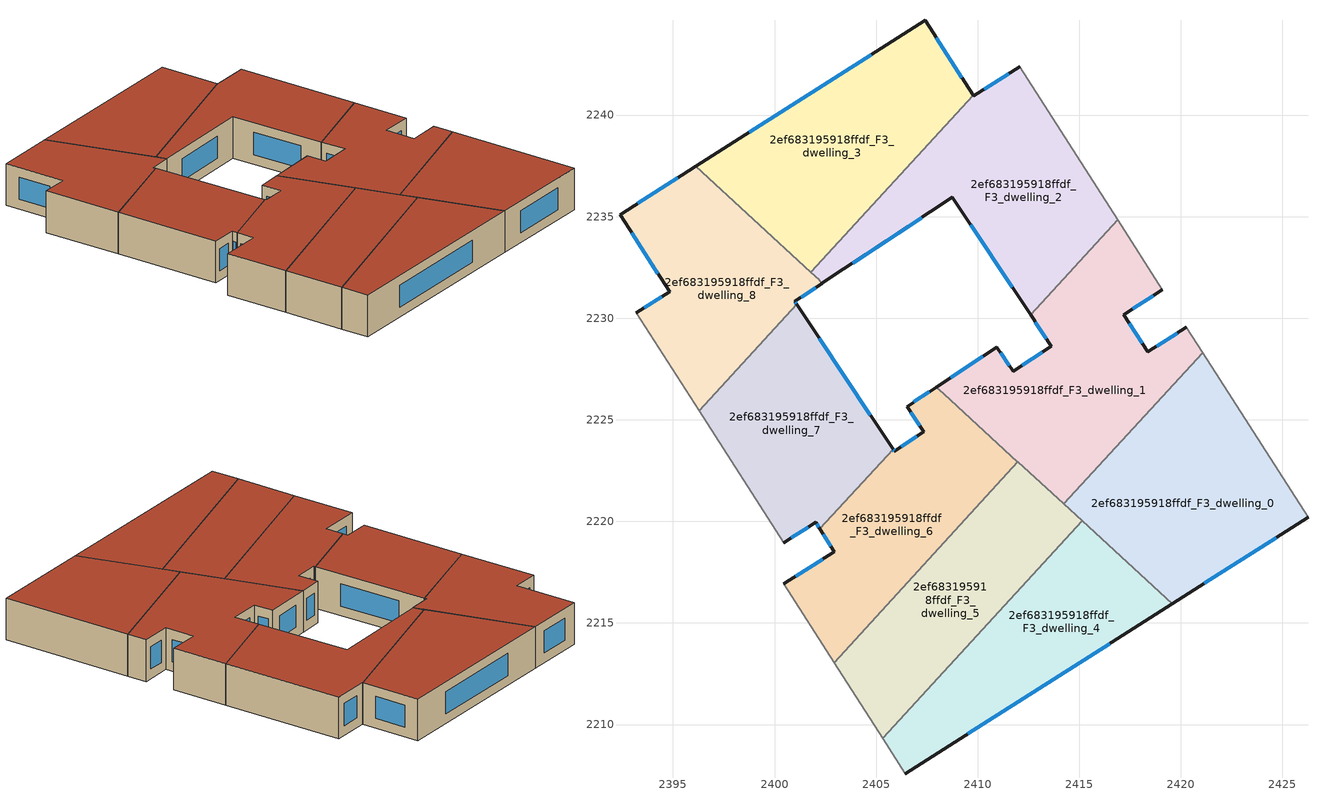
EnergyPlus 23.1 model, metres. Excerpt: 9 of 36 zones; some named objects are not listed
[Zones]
2ef683195918ffdf_F3_dwelling_0
 floor to 2ef683195918ffdf_F2_dwelling_0 (EU_floor_Construction): 2421.07,2228.31 2426.26,2220.2 2419.58,2215.95 2414.23,2220.86 z9
 wall outside (EU_wall_Construction): 2419.58,2215.95 2426.26,2220.2 z9:12
 wall to 2ef683195918ffdf_F3_dwelling_1 (EU_wall_Construction): 2421.07,2228.31 2414.23,2220.86 z9:12
 wall adiabatic (EU_wall_Construction): 2426.26,2220.2 2421.07,2228.31 z9:12
 wall to 2ef683195918ffdf_F3_dwelling_4 (EU_wall_Construction): 2415.14,2220.03 2419.58,2215.95 z9:12
 wall to 2ef683195918ffdf_F3_dwelling_5 (EU_wall_Construction): 2414.23,2220.86 2415.14,2220.03 z9:12
 window (EU_Window_Construction): 2421.15,2216.95 2424.69,2219.2 z9.7:11.3
 roof outside (EU_roof_Construction): 2426.26,2220.2 2421.07,2228.31 2414.23,2220.86 2419.58,2215.95 z12
2ef683195918ffdf_F3_dwelling_1
 floor to 2ef683195918ffdf_F2_dwelling_1 (EU_floor_Construction): 2419.09,2231.39 2417.19,2230.18 2418.37,2228.34 2420.27,2229.55 2421.07,2228.31 2414.23,2220.86 2408.32,2226.27 2407.97,2226.61 2410.95,2228.58 2411.75,2227.38 2413.63,2228.62 2412.6,2230.17 2416.88,2234.84 z9
 wall outside (EU_wall_Construction): 2412.6,2230.17 2413.63,2228.62 2411.75,2227.38 2410.95,2228.58 2407.97,2226.61 / 2420.27,2229.55 2418.37,2228.34 2417.19,2230.18 2419.09,2231.39 z9:12
 wall to 2ef683195918ffdf_F3_dwelling_2 (EU_wall_Construction): 2416.88,2234.84 2412.6,2230.17 z9:12
 wall adiabatic (EU_wall_Construction): 2419.09,2231.39 2416.88,2234.84 / 2421.07,2228.31 2420.27,2229.55 z9:12
 wall to 2ef683195918ffdf_F3_dwelling_6 (EU_wall_Construction): 2408.33,2226.27 2411.98,2222.92 / 2407.97,2226.61 2408.32,2226.27 z9:12
 wall to 2ef683195918ffdf_F3_dwelling_5 (EU_wall_Construction): 2411.98,2222.92 2414.23,2220.86 z9:12
 window (EU_Window_Construction): 2410.25,2228.12 2408.67,2227.07 / 2411.56,2227.66 2411.14,2228.3 / 2413.19,2228.33 2412.19,2227.67 / 2412.84,2229.81 2413.38,2228.99 / 2417.64,2230.47 2418.64,2231.11 / 2418.1,2228.77 2417.47,2229.75 / 2419.83,2229.27 2418.82,2228.62 z9.7:11.3
 roof outside (EU_roof_Construction): 2414.23,2220.86 2421.07,2228.31 2420.27,2229.55 2418.37,2228.34 2417.19,2230.18 2419.09,2231.39 2416.88,2234.84 2412.6,2230.17 2413.63,2228.62 2411.75,2227.38 2410.95,2228.58 2407.97,2226.61 2408.32,2226.27 z12
2ef683195918ffdf_F3_dwelling_2
 floor to 2ef683195918ffdf_F2_dwelling_2 (EU_floor_Construction): 2412.06,2242.37 2416.88,2234.84 2412.6,2230.17 2408.76,2235.95 2402.34,2231.71 2402.2,2231.88 2402.21,2231.88 2401.79,2232.26 2409.77,2240.97 2409.79,2240.94 z9
 wall outside (EU_wall_Construction): 2412.06,2242.37 2409.79,2240.94 2409.77,2240.97 / 2402.34,2231.71 2408.76,2235.95 2412.6,2230.17 z9:12
 wall to 2ef683195918ffdf_F3_dwelling_3 (EU_wall_Construction): 2409.77,2240.97 2401.79,2232.26 z9:12
 wall adiabatic (EU_wall_Construction): 2416.88,2234.84 2412.06,2242.37 z9:12
 wall to 2ef683195918ffdf_F3_dwelling_8 (EU_wall_Construction): 2402.2,2231.87 2402.34,2231.71 / 2401.79,2232.26 2402.21,2231.88 2402.2,2231.88 z9:12
 window (EU_Window_Construction): 2411.53,2242.04 2410.33,2241.28 / 2409.66,2234.59 2411.7,2231.53 / 2403.84,2232.71 2407.25,2234.96 z9.7:11.3
 roof outside (EU_roof_Construction): 2412.6,2230.17 2416.88,2234.84 2412.06,2242.37 2409.79,2240.94 2409.77,2240.97 2401.79,2232.26 2402.21,2231.88 2402.2,2231.88 2402.34,2231.71 2408.76,2235.95 z12
2ef683195918ffdf_F3_dwelling_3
 floor to 2ef683195918ffdf_F2_dwelling_3 (EU_floor_Construction): 2407.41,2244.66 2409.77,2240.97 2401.79,2232.26 2396.11,2237.47 z9
 wall outside (EU_wall_Construction): 2409.77,2240.97 2407.41,2244.66 2396.11,2237.47 z9:12
 wall to 2ef683195918ffdf_F3_dwelling_8 (EU_wall_Construction): 2396.11,2237.47 2401.79,2232.27 z9:12
 window (EU_Window_Construction): 2404.76,2242.97 2398.77,2239.16 / 2409.22,2241.84 2407.96,2243.79 z9.7:11.3
 roof outside (EU_roof_Construction): 2401.79,2232.26 2409.77,2240.97 2407.41,2244.66 2396.11,2237.47 z12
2ef683195918ffdf_F3_dwelling_4
 floor to 2ef683195918ffdf_F2_dwelling_4 (EU_floor_Construction): 2419.58,2215.95 2406.43,2207.59 2405.32,2209.32 2415.14,2220.03 z9
 wall outside (EU_wall_Construction): 2406.43,2207.59 2419.58,2215.95 z9:12
 wall adiabatic (EU_wall_Construction): 2405.32,2209.32 2406.43,2207.59 z9:12
 wall to 2ef683195918ffdf_F3_dwelling_5 (EU_wall_Construction): 2415.14,2220.03 2405.32,2209.32 z9:12
 window (EU_Window_Construction): 2409.52,2209.55 2416.5,2213.99 z9.7:11.3
 roof outside (EU_roof_Construction): 2419.58,2215.95 2415.14,2220.03 2405.32,2209.32 2406.43,2207.59 z12
2ef683195918ffdf_F3_dwelling_5
 floor to 2ef683195918ffdf_F2_dwelling_5 (EU_floor_Construction): 2415.14,2220.03 2405.32,2209.32 2402.93,2213.05 2411.98,2222.92 z9
 wall adiabatic (EU_wall_Construction): 2402.93,2213.05 2405.32,2209.32 z9:12
 wall to 2ef683195918ffdf_F3_dwelling_6 (EU_wall_Construction): 2411.98,2222.92 2402.93,2213.05 z9:12
 roof outside (EU_roof_Construction): 2405.32,2209.32 2415.14,2220.03 2411.98,2222.92 2402.93,2213.05 z12
2ef683195918ffdf_F3_dwelling_6
 floor to 2ef683195918ffdf_F2_dwelling_6 (EU_floor_Construction): 2411.98,2222.92 2402.93,2213.05 2400.45,2216.92 2402.95,2218.51 2402.23,2219.63 2405.84,2223.56 2405.9,2223.46 2407.34,2224.41 2406.52,2225.65 2407.96,2226.61 z9
 wall outside (EU_wall_Construction): 2407.96,2226.61 2406.52,2225.65 2407.34,2224.41 2405.9,2223.46 2405.84,2223.56 / 2402.23,2219.63 2402.95,2218.51 2400.45,2216.92 z9:12
 wall adiabatic (EU_wall_Construction): 2400.45,2216.92 2402.93,2213.05 z9:12
 wall to 2ef683195918ffdf_F3_dwelling_7 (EU_wall_Construction): 2405.84,2223.56 2402.23,2219.63 z9:12
 window (EU_Window_Construction): 2405.89,2223.48 2405.85,2223.53 / 2407,2224.19 2406.24,2223.68 / 2406.72,2225.36 2407.15,2224.7 / 2407.63,2226.38 2406.86,2225.88 / 2402.36,2218.14 2401.04,2217.29 / 2402.4,2219.37 2402.78,2218.78 z9.7:11.3
 roof outside (EU_roof_Construction): 2402.93,2213.05 2411.98,2222.92 2407.96,2226.61 2406.52,2225.65 2407.34,2224.41 2405.9,2223.46 2405.84,2223.56 2402.23,2219.63 2402.95,2218.51 2400.45,2216.92 z12
2ef683195918ffdf_F3_dwelling_7
 floor to 2ef683195918ffdf_F2_dwelling_7 (EU_floor_Construction): 2401.1,2230.68 2405.84,2223.56 2402.23,2219.63 2402.03,2219.95 2400.45,2218.95 2396.29,2225.44 z9
 wall outside (EU_wall_Construction): 2405.84,2223.56 2401.1,2230.68 / 2400.45,2218.95 2402.03,2219.95 2402.23,2219.63 z9:12
 wall to 2ef683195918ffdf_F3_dwelling_8 (EU_wall_Construction): 2401.1,2230.68 2396.29,2225.44 z9:12
 wall adiabatic (EU_wall_Construction): 2396.29,2225.44 2400.45,2218.95 z9:12
 window (EU_Window_Construction): 2404.72,2225.23 2402.21,2229.01 / 2402.07,2219.87 2402.18,2219.7 / 2400.82,2219.19 2401.66,2219.72 z9.7:11.3
 roof outside (EU_roof_Construction): 2402.23,2219.63 2405.84,2223.56 2401.1,2230.68 2396.29,2225.44 2400.45,2218.95 2402.03,2219.95 z12
2ef683195918ffdf_F3_dwelling_8
 floor to 2ef683195918ffdf_F2_dwelling_8 (EU_floor_Construction): 2402.21,2231.88 2402.2,2231.87 2402.33,2231.71 2401,2230.83 2401.1,2230.68 2396.29,2225.44 2393.2,2230.26 2394.83,2231.29 2392.4,2235.1 2396.11,2237.47 z9
 wall outside (EU_wall_Construction): 2401.1,2230.68 2401,2230.83 2402.33,2231.71 / 2396.11,2237.47 2392.4,2235.1 2394.83,2231.29 2393.2,2230.26 z9:12
 wall adiabatic (EU_wall_Construction): 2393.2,2230.26 2396.29,2225.44 z9:12
 window (EU_Window_Construction): 2401.31,2231.03 2402.02,2231.5 / 2401.08,2230.71 2401.02,2230.79 / 2394.45,2231.05 2393.58,2230.51 / 2392.97,2234.2 2394.26,2232.19 / 2395.24,2236.91 2393.27,2235.66 z9.7:11.3
 roof outside (EU_roof_Construction): 2401.1,2230.68 2401,2230.83 2402.33,2231.71 2402.2,2231.87 2402.21,2231.88 2396.11,2237.47 2392.4,2235.1 2394.83,2231.29 2393.2,2230.26 2396.29,2225.44 z12
[Building]
EU S2 Campaign: North Axis=0; Terrain=City; Solar Distribution=FullExterior
[Site:Location]
Budapest.Ferenc.Liszt.Intl.AP: Latitude=47.437; Longitude=19.256; Time Zone=1; Elevation=185
[SizingPeriod:WeatherFileDays]
AnnualSizingPeriod: Begin Month=1; Begin Day of Month=1; End Month=12; End Day of Month=31; Day of Week for Start Day=Monday; Use Weather File Daylight Saving Period=No; Use Weather File Rain and Snow Indicators=No
[MATERIAL]
EU_InternalMass_Material: Roughness=MediumRough; Thickness=0.1; Conductivity=1; Density=1800; Specific Heat=900; Thermal Absorptance=0.9; Solar Absorptance=0.7; Visible Absorptance=0.7
[MATERIAL:NOMASS] Roughness=MediumRough; Thermal Absorptance=0.9; Solar Absorptance=0.7; Visible Absorptance=0.7
Name | Thermal Resistance
EU_wall_NoMass | 0.832559
EU_roof_NoMass | 1.39638
EU_floor_NoMass | 0.872794
[WINDOWMATERIAL:SIMPLEGLAZINGSYSTEM]
EU_Window_SimpleGlazing: UFactor=2.79869; Solar Heat Gain Coefficient=0.75; Visible Transmittance=0.75
[CONSTRUCTION]
EU_wall_Construction: EU_wall_NoMass
EU_roof_Construction: EU_roof_NoMass
EU_floor_Construction: EU_floor_NoMass
EU_Window_Construction: EU_Window_SimpleGlazing
EU_InternalMass_Construction: EU_InternalMass_Material
[ZONE] Type=1; Multiplier=1; Ceiling Height=autocalculate; Floor Area=autocalculate; Part of Total Floor Area=Yes
Name | Volume
2ef683195918ffdf_F3_dwelling_0 | 224.361
2ef683195918ffdf_F3_dwelling_1 | 230.333
2ef683195918ffdf_F3_dwelling_2 | 218.388
2ef683195918ffdf_F3_dwelling_3 | 224.369
2ef683195918ffdf_F3_dwelling_4 | 179.471
2ef683195918ffdf_F3_dwelling_5 | 179.494
2ef683195918ffdf_F3_dwelling_6 | 183.298
2ef683195918ffdf_F3_dwelling_7 | 175.377
2ef683195918ffdf_F3_dwelling_8 | 179.764
[INTERNALMASS] Construction=EU_InternalMass_Construction
Name | Zone or ZoneList | Surface Area
2ef683195918ffdf_F3_dwelling_0_EU_InternalMass | 2ef683195918ffdf_F3_dwelling_0 | 74.7868
2ef683195918ffdf_F3_dwelling_1_EU_InternalMass | 2ef683195918ffdf_F3_dwelling_1 | 76.778
2ef683195918ffdf_F3_dwelling_2_EU_InternalMass | 2ef683195918ffdf_F3_dwelling_2 | 72.8017
2ef683195918ffdf_F3_dwelling_3_EU_InternalMass | 2ef683195918ffdf_F3_dwelling_3 | 74.7896
2ef683195918ffdf_F3_dwelling_4_EU_InternalMass | 2ef683195918ffdf_F3_dwelling_4 | 59.8238
2ef683195918ffdf_F3_dwelling_5_EU_InternalMass | 2ef683195918ffdf_F3_dwelling_5 | 59.8312
2ef683195918ffdf_F3_dwelling_6_EU_InternalMass | 2ef683195918ffdf_F3_dwelling_6 | 61.0975
2ef683195918ffdf_F3_dwelling_7_EU_InternalMass | 2ef683195918ffdf_F3_dwelling_7 | 58.4591
2ef683195918ffdf_F3_dwelling_8_EU_InternalMass | 2ef683195918ffdf_F3_dwelling_8 | 59.9217
[OTHEREQUIPMENT] Fuel Type=Electricity; Design Level Calculation Method=Watts/Area; Power per Zone Floor Area=1; Fraction Latent=0; Fraction Radiant=0; Fraction Lost=0; Carbon Dioxide Generation Rate=0; EndUse Subcategory=EU_Step8_InternalGains
Name | Zone or ZoneList or Space or SpaceList | Schedule
EU_Step8_InternalGain_2ef683195918ffdf_F3_dwelling_0_f000 | 2ef683195918ffdf_F3_dwelling_0 | EU_Step8_GainSchedule_2ef683195918ffdf_F3_dwelling_0_f000
EU_Step8_InternalGain_2ef683195918ffdf_F3_dwelling_1_f000 | 2ef683195918ffdf_F3_dwelling_1 | EU_Step8_GainSchedule_2ef683195918ffdf_F3_dwelling_1_f000
EU_Step8_InternalGain_2ef683195918ffdf_F3_dwelling_2_f000 | 2ef683195918ffdf_F3_dwelling_2 | EU_Step8_GainSchedule_2ef683195918ffdf_F3_dwelling_2_f000
EU_Step8_InternalGain_2ef683195918ffdf_F3_dwelling_3_f000 | 2ef683195918ffdf_F3_dwelling_3 | EU_Step8_GainSchedule_2ef683195918ffdf_F3_dwelling_3_f000
EU_Step8_InternalGain_2ef683195918ffdf_F3_dwelling_4_f000 | 2ef683195918ffdf_F3_dwelling_4 | EU_Step8_GainSchedule_2ef683195918ffdf_F3_dwelling_4_f000
EU_Step8_InternalGain_2ef683195918ffdf_F3_dwelling_5_f000 | 2ef683195918ffdf_F3_dwelling_5 | EU_Step8_GainSchedule_2ef683195918ffdf_F3_dwelling_5_f000
EU_Step8_InternalGain_2ef683195918ffdf_F3_dwelling_6_f000 | 2ef683195918ffdf_F3_dwelling_6 | EU_Step8_GainSchedule_2ef683195918ffdf_F3_dwelling_6_f000
EU_Step8_InternalGain_2ef683195918ffdf_F3_dwelling_7_f000 | 2ef683195918ffdf_F3_dwelling_7 | EU_Step8_GainSchedule_2ef683195918ffdf_F3_dwelling_7_f000
EU_Step8_InternalGain_2ef683195918ffdf_F3_dwelling_8_f000 | 2ef683195918ffdf_F3_dwelling_8 | EU_Step8_GainSchedule_2ef683195918ffdf_F3_dwelling_8_f000
[ZONEVENTILATION:DESIGNFLOWRATE] Schedule=EU_AlwaysOn; Design Flow Rate Calculation Method=AirChanges/Hour; Air Changes per Hour=0.475469; Ventilation Type=Natural; Fan Pressure Rise=0; Fan Total Efficiency=1; Constant Term Coefficient=1; Temperature Term Coefficient=0; Velocity Term Coefficient=0; Velocity Squared Term Coefficient=0; Minimum Indoor Temperature=-100; Maximum Indoor Temperature=100; Delta Temperature=-100; Minimum Outdoor Temperature=-100; Maximum Outdoor Temperature=100; Maximum Wind Speed=40
Name | Zone or ZoneList or Space or SpaceList
EU_ConstantAir_2ef683195918ffdf_F3_dwelling_0 | 2ef683195918ffdf_F3_dwelling_0
EU_ConstantAir_2ef683195918ffdf_F3_dwelling_1 | 2ef683195918ffdf_F3_dwelling_1
EU_ConstantAir_2ef683195918ffdf_F3_dwelling_2 | 2ef683195918ffdf_F3_dwelling_2
EU_ConstantAir_2ef683195918ffdf_F3_dwelling_3 | 2ef683195918ffdf_F3_dwelling_3
EU_ConstantAir_2ef683195918ffdf_F3_dwelling_4 | 2ef683195918ffdf_F3_dwelling_4
EU_ConstantAir_2ef683195918ffdf_F3_dwelling_5 | 2ef683195918ffdf_F3_dwelling_5
EU_ConstantAir_2ef683195918ffdf_F3_dwelling_6 | 2ef683195918ffdf_F3_dwelling_6
EU_ConstantAir_2ef683195918ffdf_F3_dwelling_7 | 2ef683195918ffdf_F3_dwelling_7
EU_ConstantAir_2ef683195918ffdf_F3_dwelling_8 | 2ef683195918ffdf_F3_dwelling_8
[HVACTEMPLATE:ZONE:IDEALLOADSAIRSYSTEM] System Availability Schedule=EU_AlwaysOn; Maximum Heating Supply Air Temperature=50; Minimum Cooling Supply Air Temperature=13; Maximum Heating Supply Air Humidity Ratio=0.0156; Minimum Cooling Supply Air Humidity Ratio=0.0077; Heating Limit=NoLimit; Cooling Limit=NoLimit; Heating Availability Schedule=EU_AlwaysOn; Cooling Availability Schedule=EU_CoolingOff; Dehumidification Control Type=ConstantSensibleHeatRatio; Cooling Sensible Heat Ratio=0.7; Dehumidification Setpoint=60; Humidification Control Type=None; Humidification Setpoint=30; Outdoor Air Method=None; Outdoor Air Flow Rate per Person=0.00944; Outdoor Air Flow Rate per Zone Floor Area=0; Outdoor Air Flow Rate per Zone=0; Demand Controlled Ventilation Type=None; Outdoor Air Economizer Type=NoEconomizer; Heat Recovery Type=None; Sensible Heat Recovery Effectiveness=0.7; Latent Heat Recovery Effectiveness=0.65
Name | Template Thermostat
2ef683195918ffdf_F3_dwelling_0 | EU_HeatOnly_2ef683195918ffdf_F3_dwelling_0
2ef683195918ffdf_F3_dwelling_1 | EU_HeatOnly_2ef683195918ffdf_F3_dwelling_1
2ef683195918ffdf_F3_dwelling_2 | EU_HeatOnly_2ef683195918ffdf_F3_dwelling_2
2ef683195918ffdf_F3_dwelling_3 | EU_HeatOnly_2ef683195918ffdf_F3_dwelling_3
2ef683195918ffdf_F3_dwelling_4 | EU_HeatOnly_2ef683195918ffdf_F3_dwelling_4
2ef683195918ffdf_F3_dwelling_5 | EU_HeatOnly_2ef683195918ffdf_F3_dwelling_5
2ef683195918ffdf_F3_dwelling_6 | EU_HeatOnly_2ef683195918ffdf_F3_dwelling_6
2ef683195918ffdf_F3_dwelling_7 | EU_HeatOnly_2ef683195918ffdf_F3_dwelling_7
2ef683195918ffdf_F3_dwelling_8 | EU_HeatOnly_2ef683195918ffdf_F3_dwelling_8
[SIZING:ZONE] Zone Cooling Design Supply Air Temperature Input Method=SupplyAirTemperature; Zone Cooling Design Supply Air Temperature=13; Zone Heating Design Supply Air Temperature Input Method=SupplyAirTemperature; Zone Heating Design Supply Air Temperature=50; Zone Cooling Design Supply Air Humidity Ratio=0.008; Zone Heating Design Supply Air Humidity Ratio=0.008; Cooling Design Air Flow Method=DesignDay; Cooling Design Air Flow Rate=0; Cooling Minimum Air Flow per Zone Floor Area=0.000762; Cooling Minimum Air Flow=0; Cooling Minimum Air Flow Fraction=0.2; Heating Design Air Flow Method=DesignDay; Heating Design Air Flow Rate=0; Heating Maximum Air Flow per Zone Floor Area=0.002032; Heating Maximum Air Flow=0.141576; Heating Maximum Air Flow Fraction=0.3; Account for Dedicated Outdoor Air System=No; Dedicated Outdoor Air System Control Strategy=NeutralSupplyAir; Dedicated Outdoor Air Low Setpoint Temperature for Design=autosize; Dedicated Outdoor Air High Setpoint Temperature for Design=autosize; Zone Load Sizing Method=Sensible Load Only No Latent Load; Zone Latent Cooling Design Supply Air Humidity Ratio Input Method=HumidityRatioDifference; Zone Cooling Design Supply Air Humidity Ratio Difference=0.005; Zone Latent Heating Design Supply Air Humidity Ratio Input Method=HumidityRatioDifference; Zone Humidification Design Supply Air Humidity Ratio Difference=0.005
2ef683195918ffdf_F3_dwelling_0; 2ef683195918ffdf_F3_dwelling_1; 2ef683195918ffdf_F3_dwelling_2; 2ef683195918ffdf_F3_dwelling_3; 2ef683195918ffdf_F3_dwelling_4; 2ef683195918ffdf_F3_dwelling_5; 2ef683195918ffdf_F3_dwelling_6; 2ef683195918ffdf_F3_dwelling_7; 2ef683195918ffdf_F3_dwelling_8
[SCHEDULE:CONSTANT]
Name | Hourly Value
EU_AlwaysOn | 1
EU_CoolingOff | 0
[SCHEDULE:FILE] Column Number=1; Rows to Skip at Top=0; Number of Hours of Data=8760; Column Separator=Comma; Interpolate to Timestep=No; Minutes per Item=60; Adjust Schedule for Daylight Savings=Yes
Name | File
EU_Step8_GainSchedule_2ef683195918ffdf_F3_dwelling_0_f000 | ../../schedules/2ef683195918ffdf/2ef683195918ffdf_F3_dwelling_0_f000_gain.csv
EU_Step8_GainSchedule_2ef683195918ffdf_F3_dwelling_1_f000 | ../../schedules/2ef683195918ffdf/2ef683195918ffdf_F3_dwelling_1_f000_gain.csv
EU_Step8_GainSchedule_2ef683195918ffdf_F3_dwelling_2_f000 | ../../schedules/2ef683195918ffdf/2ef683195918ffdf_F3_dwelling_2_f000_gain.csv
EU_Step8_GainSchedule_2ef683195918ffdf_F3_dwelling_3_f000 | ../../schedules/2ef683195918ffdf/2ef683195918ffdf_F3_dwelling_3_f000_gain.csv
EU_Step8_GainSchedule_2ef683195918ffdf_F3_dwelling_4_f000 | ../../schedules/2ef683195918ffdf/2ef683195918ffdf_F3_dwelling_4_f000_gain.csv
EU_Step8_GainSchedule_2ef683195918ffdf_F3_dwelling_5_f000 | ../../schedules/2ef683195918ffdf/2ef683195918ffdf_F3_dwelling_5_f000_gain.csv
EU_Step8_GainSchedule_2ef683195918ffdf_F3_dwelling_6_f000 | ../../schedules/2ef683195918ffdf/2ef683195918ffdf_F3_dwelling_6_f000_gain.csv
EU_Step8_GainSchedule_2ef683195918ffdf_F3_dwelling_7_f000 | ../../schedules/2ef683195918ffdf/2ef683195918ffdf_F3_dwelling_7_f000_gain.csv
EU_Step8_GainSchedule_2ef683195918ffdf_F3_dwelling_8_f000 | ../../schedules/2ef683195918ffdf/2ef683195918ffdf_F3_dwelling_8_f000_gain.csv
